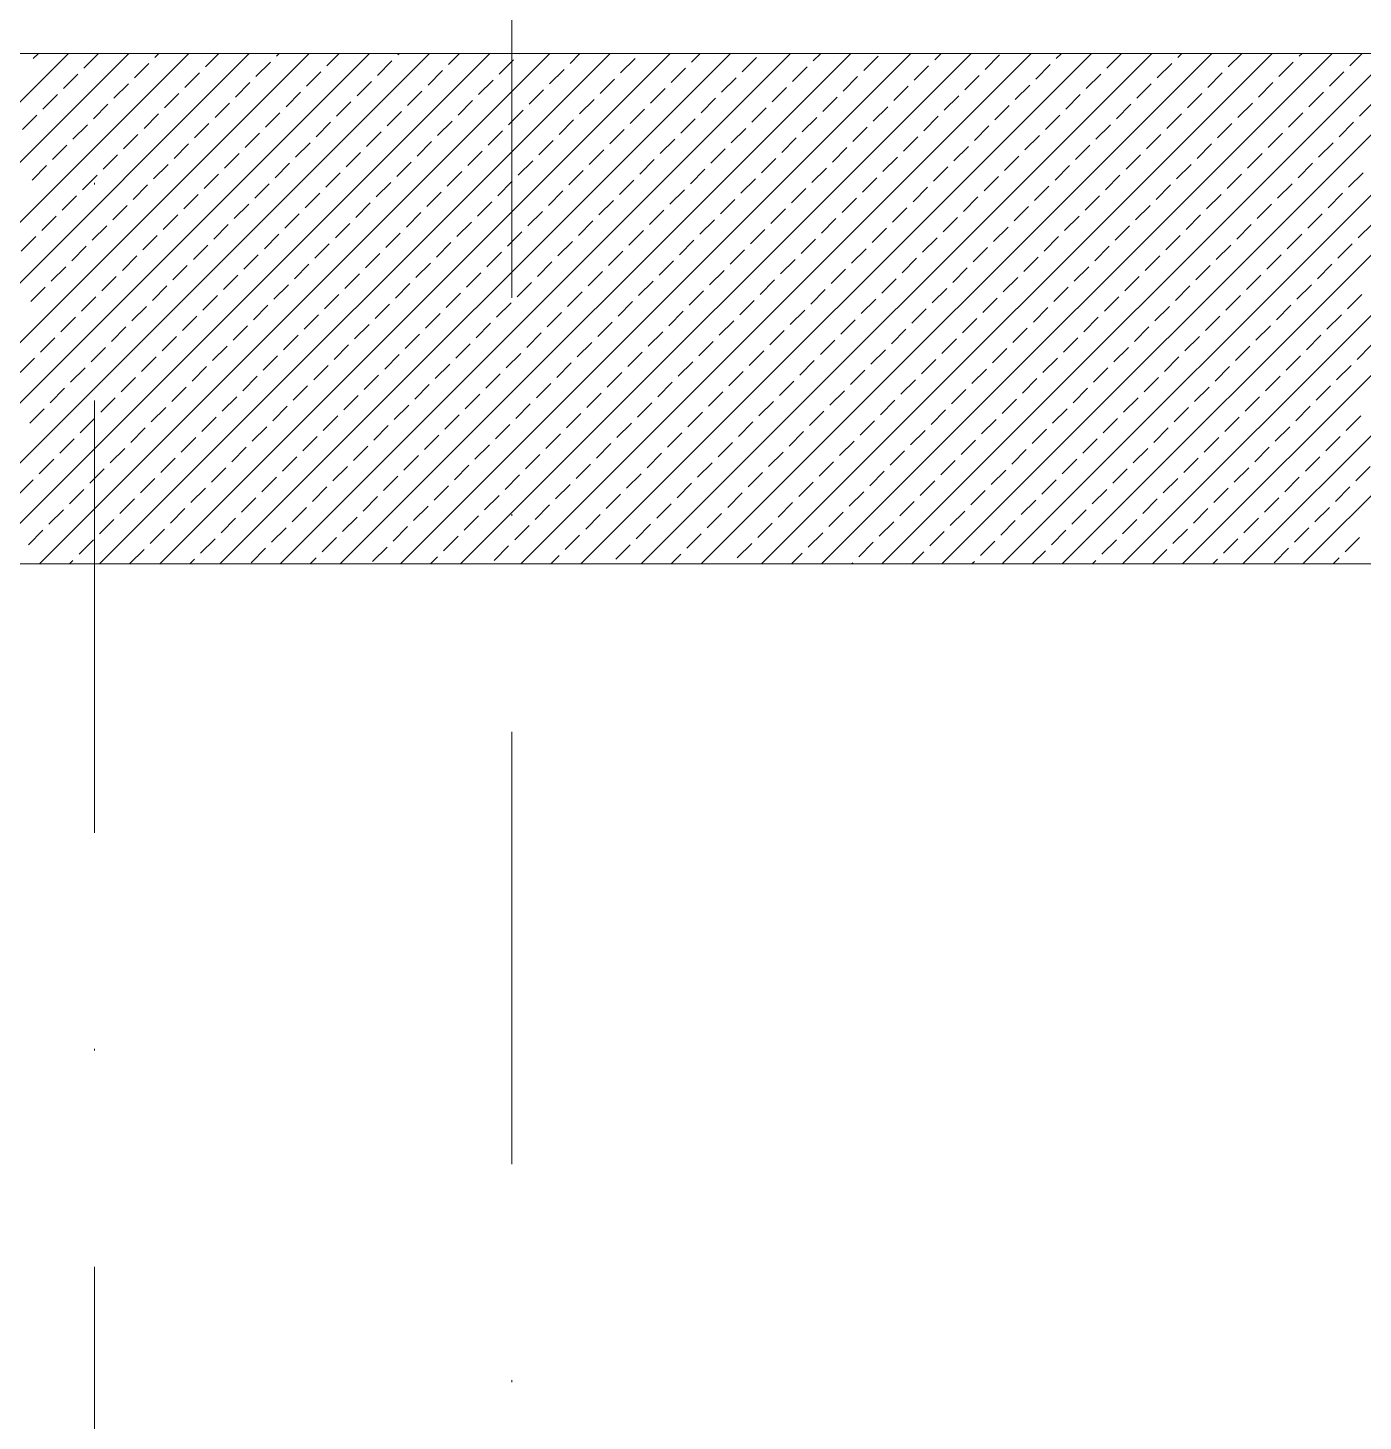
# Model space of a CAD drawing. Header units: millimetres. Extents: x -16104 to 67872, y -88009 to 12107.
# Drawn here: x 45041.1 to 45119.6, y -5713.9 to -5632 of the extents above; entities that cross this region are included whole.
import ezdxf

# ---------------------------------------------------------------- set-up
doc = ezdxf.new("R2010")
doc.units = ezdxf.units.MM
doc.linetypes.add('DASHDOTX2', pattern=[50.8, 25.4, -12.7, 0, -12.7])
doc.layers.add('TARAMA', color=8, linetype='Continuous', lineweight=15)

msp = doc.modelspace()

# ---------------------------------------------------------------- linework, layer by layer
at = {"layer": 'TARAMA', "linetype": 'DASHDOTX2'}
for p, q in [((45069.526, -8091.088), (45069.526, -5197.397)), ((45045.019, -8122.517), (45045.019, -5228.827))]:
    msp.add_line(p, q, dxfattribs=at)
at = {"layer": 'TARAMA'}
for p, q in [((44625.026, -5633.517), (45689.526, -5633.517)), ((45013.49, -5663.517), (45043.49, -5633.517)), ((45017.025, -5663.517), (45047.025, -5633.517)), ((45020.561, -5663.517), (45050.561, -5633.517)), ((45024.096, -5663.517), (45054.096, -5633.517)), ((45027.632, -5663.517), (45057.632, -5633.517)), ((45031.168, -5663.517), (45061.168, -5633.517)), ((45034.703, -5663.517), (45064.703, -5633.517)), ((45038.239, -5663.517), (45068.239, -5633.517)), ((45041.416, -5633.82), (45041.719, -5633.517)), ((45041.774, -5663.517), (45071.774, -5633.517)), ((45044.386, -5634.386), (45045.235, -5633.537)), ((45045.31, -5663.517), (45075.31, -5633.517)), ((45047.356, -5634.951), (45048.205, -5634.103)), ((45048.558, -5633.749), (45048.79, -5633.517)), ((45048.845, -5663.517), (45078.845, -5633.517)), ((45051.528, -5634.315), (45052.326, -5633.517)), ((45052.381, -5663.517), (45082.381, -5633.517)), ((45054.498, -5634.881), (45055.346, -5634.032)), ((45055.7, -5633.679), (45055.861, -5633.517)), ((45055.916, -5663.517), (45085.916, -5633.517)), ((45058.67, -5634.244), (45059.397, -5633.517)), ((45059.452, -5663.517), (45089.452, -5633.517)), ((45061.64, -5634.81), (45062.488, -5633.962)), ((45062.842, -5633.608), (45062.933, -5633.517)), ((45062.987, -5663.517), (45092.987, -5633.517)), ((45065.812, -5634.174), (45066.468, -5633.517)), ((45066.523, -5663.517), (45096.523, -5633.517)), ((45068.781, -5634.739), (45069.63, -5633.891)), ((45069.984, -5633.537), (45070.004, -5633.517)), ((45070.058, -5663.517), (45100.058, -5633.517)), ((45072.953, -5634.103), (45073.539, -5633.517)), ((45073.594, -5663.517), (45103.594, -5633.517)), ((45075.923, -5634.669), (45076.772, -5633.82)), ((45077.129, -5663.517), (45107.129, -5633.517)), ((45080.095, -5634.032), (45080.61, -5633.517)), ((45080.665, -5663.517), (45110.665, -5633.517)), ((45083.065, -5634.598), (45083.914, -5633.749)), ((45084.201, -5663.517), (45114.201, -5633.517)), ((45087.237, -5633.962), (45087.681, -5633.517)), ((45087.736, -5663.517), (45117.736, -5633.517)), ((45090.207, -5634.527), (45091.055, -5633.679)), ((45091.272, -5663.517), (45121.272, -5633.517)), ((45093.177, -5635.093), (45094.025, -5634.244)), ((45094.379, -5633.891), (45094.752, -5633.517)), ((45094.807, -5663.517), (45124.807, -5633.517)), ((45097.349, -5634.457), (45098.197, -5633.608)), ((45098.343, -5663.517), (45128.343, -5633.517)), ((45100.318, -5635.022), (45101.167, -5634.174)), ((45101.521, -5633.82), (45101.823, -5633.517)), ((45101.878, -5663.517), (45131.878, -5633.517)), ((45104.49, -5634.386), (45105.339, -5633.537)), ((45105.414, -5663.517), (45135.414, -5633.517)), ((45107.46, -5634.951), (45108.309, -5634.103)), ((45108.662, -5633.749), (45108.894, -5633.517)), ((45108.949, -5663.517), (45138.949, -5633.517)), ((45111.632, -5634.315), (45112.43, -5633.517)), ((45112.485, -5663.517), (45142.485, -5633.517)), ((45114.602, -5634.881), (45115.451, -5634.032)), ((45115.804, -5633.679), (45115.966, -5633.517)), ((45116.02, -5663.517), (45146.02, -5633.517)), ((45118.774, -5634.244), (45119.501, -5633.517)), ((45043.184, -5635.588), (45044.033, -5634.739)), ((45050.326, -5635.517), (45051.175, -5634.669)), ((45057.468, -5635.446), (45058.316, -5634.598)), ((45064.61, -5635.376), (45065.458, -5634.527)), ((45067.579, -5635.941), (45068.428, -5635.093)), ((45071.751, -5635.305), (45072.6, -5634.457)), ((45074.721, -5635.871), (45075.57, -5635.022)), ((45078.893, -5635.234), (45079.742, -5634.386)), ((45081.863, -5635.8), (45082.711, -5634.951)), ((45086.035, -5635.164), (45086.883, -5634.315)), ((45089.005, -5635.729), (45089.853, -5634.881)), ((45096.147, -5635.659), (45096.995, -5634.81)), ((45103.288, -5635.588), (45104.137, -5634.739)), ((45110.43, -5635.517), (45111.279, -5634.669)), ((45117.572, -5635.446), (45118.42, -5634.598)), ((45041.982, -5636.79), (45042.831, -5635.941)), ((45046.154, -5636.154), (45047.003, -5635.305)), ((45049.124, -5636.719), (45049.972, -5635.871)), ((45053.296, -5636.083), (45054.144, -5635.234)), ((45056.266, -5636.649), (45057.114, -5635.8)), ((45060.438, -5636.012), (45061.286, -5635.164)), ((45063.407, -5636.578), (45064.256, -5635.729)), ((45070.549, -5636.507), (45071.398, -5635.659)), ((45077.691, -5636.436), (45078.54, -5635.588)), ((45084.833, -5636.366), (45085.681, -5635.517)), ((45091.975, -5636.295), (45092.823, -5635.446)), ((45099.116, -5636.224), (45099.965, -5635.376)), ((45102.086, -5636.79), (45102.935, -5635.941)), ((45106.258, -5636.154), (45107.107, -5635.305)), ((45109.228, -5636.719), (45110.077, -5635.871)), ((45113.4, -5636.083), (45114.248, -5635.234)), ((45116.37, -5636.649), (45117.218, -5635.8)), ((45044.952, -5637.356), (45045.801, -5636.507)), ((45052.094, -5637.285), (45052.942, -5636.436)), ((45059.236, -5637.214), (45060.084, -5636.366)), ((45066.377, -5637.144), (45067.226, -5636.295)), ((45073.519, -5637.073), (45074.368, -5636.224)), ((45080.661, -5637.002), (45081.509, -5636.154)), ((45083.631, -5637.568), (45084.479, -5636.719)), ((45087.803, -5636.931), (45088.651, -5636.083)), ((45090.773, -5637.497), (45091.621, -5636.649)), ((45094.944, -5636.861), (45095.793, -5636.012)), ((45097.914, -5637.426), (45098.763, -5636.578)), ((45105.056, -5637.356), (45105.905, -5636.507)), ((45112.198, -5637.285), (45113.046, -5636.436)), ((45119.34, -5637.214), (45120.188, -5636.366)), ((45040.78, -5637.992), (45041.629, -5637.144)), ((45047.922, -5637.921), (45048.77, -5637.073)), ((45055.064, -5637.851), (45055.912, -5637.002)), ((45058.033, -5638.416), (45058.882, -5637.568)), ((45062.205, -5637.78), (45063.054, -5636.931)), ((45065.175, -5638.346), (45066.024, -5637.497)), ((45069.347, -5637.709), (45070.196, -5636.861)), ((45072.317, -5638.275), (45073.166, -5637.426)), ((45076.489, -5637.638), (45077.337, -5636.79)), ((45079.459, -5638.204), (45080.307, -5637.356)), ((45086.601, -5638.133), (45087.449, -5637.285)), ((45093.742, -5638.063), (45094.591, -5637.214)), ((45100.884, -5637.992), (45101.733, -5637.144)), ((45108.026, -5637.921), (45108.874, -5637.073)), ((45115.168, -5637.851), (45116.016, -5637.002)), ((45118.138, -5638.416), (45118.986, -5637.568)), ((45043.75, -5638.558), (45044.598, -5637.709)), ((45046.72, -5639.123), (45047.568, -5638.275)), ((45050.892, -5638.487), (45051.74, -5637.638)), ((45053.862, -5639.053), (45054.71, -5638.204)), ((45061.003, -5638.982), (45061.852, -5638.133)), ((45068.145, -5638.911), (45068.994, -5638.063)), ((45075.287, -5638.841), (45076.135, -5637.992)), ((45082.429, -5638.77), (45083.277, -5637.921)), ((45089.57, -5638.699), (45090.419, -5637.851)), ((45096.712, -5638.628), (45097.561, -5637.78)), ((45099.682, -5639.194), (45100.531, -5638.346)), ((45103.854, -5638.558), (45104.703, -5637.709)), ((45106.824, -5639.123), (45107.672, -5638.275)), ((45110.996, -5638.487), (45111.844, -5637.638)), ((45113.966, -5639.053), (45114.814, -5638.204)), ((45042.548, -5639.76), (45043.396, -5638.911)), ((45049.69, -5639.689), (45050.538, -5638.841)), ((45056.831, -5639.618), (45057.68, -5638.77)), ((45063.973, -5639.548), (45064.822, -5638.699)), ((45071.115, -5639.477), (45071.963, -5638.628)), ((45074.085, -5640.043), (45074.933, -5639.194)), ((45078.257, -5639.406), (45079.105, -5638.558)), ((45081.227, -5639.972), (45082.075, -5639.123)), ((45085.399, -5639.336), (45086.247, -5638.487)), ((45088.368, -5639.901), (45089.217, -5639.053)), ((45092.54, -5639.265), (45093.389, -5638.416)), ((45095.51, -5639.831), (45096.359, -5638.982)), ((45102.652, -5639.76), (45103.5, -5638.911)), ((45109.794, -5639.689), (45110.642, -5638.841)), ((45116.935, -5639.618), (45117.784, -5638.77)), ((45045.518, -5640.326), (45046.366, -5639.477)), ((45052.659, -5640.255), (45053.508, -5639.406)), ((45055.629, -5640.82), (45056.478, -5639.972)), ((45059.801, -5640.184), (45060.65, -5639.336)), ((45062.771, -5640.75), (45063.62, -5639.901)), ((45066.943, -5640.113), (45067.792, -5639.265)), ((45069.913, -5640.679), (45070.761, -5639.831)), ((45077.055, -5640.608), (45077.903, -5639.76)), ((45084.196, -5640.538), (45085.045, -5639.689)), ((45091.338, -5640.467), (45092.187, -5639.618)), ((45098.48, -5640.396), (45099.329, -5639.548)), ((45105.622, -5640.326), (45106.47, -5639.477)), ((45112.764, -5640.255), (45113.612, -5639.406)), ((45115.733, -5640.82), (45116.582, -5639.972)), ((45041.346, -5640.962), (45042.194, -5640.113)), ((45044.316, -5641.528), (45045.164, -5640.679)), ((45048.488, -5640.891), (45049.336, -5640.043)), ((45051.457, -5641.457), (45052.306, -5640.608)), ((45058.599, -5641.386), (45059.448, -5640.538)), ((45065.741, -5641.315), (45066.589, -5640.467)), ((45072.883, -5641.245), (45073.731, -5640.396)), ((45080.024, -5641.174), (45080.873, -5640.326)), ((45087.166, -5641.103), (45088.015, -5640.255)), ((45090.136, -5641.669), (45090.985, -5640.82)), ((45094.308, -5641.033), (45095.157, -5640.184)), ((45097.278, -5641.598), (45098.126, -5640.75)), ((45101.45, -5640.962), (45102.298, -5640.113)), ((45104.42, -5641.528), (45105.268, -5640.679)), ((45108.592, -5640.891), (45109.44, -5640.043)), ((45111.561, -5641.457), (45112.41, -5640.608)), ((45118.703, -5641.386), (45119.552, -5640.538)), ((45047.285, -5642.093), (45048.134, -5641.245)), ((45054.427, -5642.023), (45055.276, -5641.174)), ((45061.569, -5641.952), (45062.418, -5641.103)), ((45064.539, -5642.518), (45065.387, -5641.669)), ((45068.711, -5641.881), (45069.559, -5641.033)), ((45071.681, -5642.447), (45072.529, -5641.598)), ((45075.853, -5641.81), (45076.701, -5640.962)), ((45078.822, -5642.376), (45079.671, -5641.528)), ((45082.994, -5641.74), (45083.843, -5640.891)), ((45085.964, -5642.305), (45086.813, -5641.457)), ((45093.106, -5642.235), (45093.954, -5641.386)), ((45100.248, -5642.164), (45101.096, -5641.315)), ((45107.39, -5642.093), (45108.238, -5641.245)), ((45114.531, -5642.023), (45115.38, -5641.174)), ((45043.114, -5642.73), (45043.962, -5641.881)), ((45046.083, -5643.295), (45046.932, -5642.447)), ((45050.255, -5642.659), (45051.104, -5641.81)), ((45053.225, -5643.225), (45054.074, -5642.376)), ((45057.397, -5642.588), (45058.246, -5641.74)), ((45060.367, -5643.154), (45061.215, -5642.305)), ((45067.509, -5643.083), (45068.357, -5642.235)), ((45074.65, -5643.013), (45075.499, -5642.164)), ((45081.792, -5642.942), (45082.641, -5642.093)), ((45088.934, -5642.871), (45089.783, -5642.023)), ((45096.076, -5642.8), (45096.924, -5641.952)), ((45103.218, -5642.73), (45104.066, -5641.881)), ((45106.187, -5643.295), (45107.036, -5642.447)), ((45110.359, -5642.659), (45111.208, -5641.81)), ((45113.329, -5643.225), (45114.178, -5642.376)), ((45117.501, -5642.588), (45118.35, -5641.74)), ((45041.911, -5643.932), (45042.76, -5643.083)), ((45049.053, -5643.861), (45049.902, -5643.013)), ((45056.195, -5643.79), (45057.044, -5642.942)), ((45063.337, -5643.72), (45064.185, -5642.871)), ((45070.479, -5643.649), (45071.327, -5642.8)), ((45077.62, -5643.578), (45078.469, -5642.73)), ((45080.59, -5644.144), (45081.439, -5643.295)), ((45084.762, -5643.507), (45085.611, -5642.659)), ((45087.732, -5644.073), (45088.58, -5643.225)), ((45091.904, -5643.437), (45092.752, -5642.588)), ((45094.874, -5644.002), (45095.722, -5643.154)), ((45099.046, -5643.366), (45099.894, -5642.518)), ((45102.016, -5643.932), (45102.864, -5643.083)), ((45109.157, -5643.861), (45110.006, -5643.013)), ((45116.299, -5643.79), (45117.148, -5642.942)), ((45044.881, -5644.497), (45045.73, -5643.649)), ((45052.023, -5644.427), (45052.872, -5643.578)), ((45059.165, -5644.356), (45060.013, -5643.507)), ((45062.135, -5644.922), (45062.983, -5644.073)), ((45066.307, -5644.285), (45067.155, -5643.437)), ((45069.276, -5644.851), (45070.125, -5644.002)), ((45073.448, -5644.215), (45074.297, -5643.366)), ((45076.418, -5644.78), (45077.267, -5643.932)), ((45083.56, -5644.71), (45084.409, -5643.861)), ((45090.702, -5644.639), (45091.55, -5643.79)), ((45097.844, -5644.568), (45098.692, -5643.72)), ((45104.985, -5644.497), (45105.834, -5643.649)), ((45112.127, -5644.427), (45112.976, -5643.578)), ((45119.269, -5644.356), (45120.117, -5643.507)), ((45040.709, -5645.134), (45041.558, -5644.285)), ((45043.679, -5645.7), (45044.528, -5644.851)), ((45047.851, -5645.063), (45048.7, -5644.215)), ((45050.821, -5645.629), (45051.67, -5644.78)), ((45054.993, -5644.992), (45055.841, -5644.144)), ((45057.963, -5645.558), (45058.811, -5644.71)), ((45065.105, -5645.487), (45065.953, -5644.639)), ((45072.246, -5645.417), (45073.095, -5644.568)), ((45079.388, -5645.346), (45080.237, -5644.497)), ((45086.53, -5645.275), (45087.378, -5644.427)), ((45093.672, -5645.205), (45094.52, -5644.356)), ((45096.642, -5645.77), (45097.49, -5644.922)), ((45100.813, -5645.134), (45101.662, -5644.285)), ((45103.783, -5645.7), (45104.632, -5644.851)), ((45107.955, -5645.063), (45108.804, -5644.215)), ((45110.925, -5645.629), (45111.774, -5644.78)), ((45115.097, -5644.992), (45115.946, -5644.144)), ((45118.067, -5645.558), (45118.915, -5644.71)), ((45046.649, -5646.265), (45047.498, -5645.417)), ((45053.791, -5646.194), (45054.639, -5645.346)), ((45060.933, -5646.124), (45061.781, -5645.275)), ((45068.074, -5646.053), (45068.923, -5645.205)), ((45075.216, -5645.982), (45076.065, -5645.134)), ((45078.186, -5646.548), (45079.035, -5645.7)), ((45082.358, -5645.912), (45083.206, -5645.063)), ((45085.328, -5646.477), (45086.176, -5645.629)), ((45089.5, -5645.841), (45090.348, -5644.992)), ((45092.47, -5646.407), (45093.318, -5645.558)), ((45099.611, -5646.336), (45100.46, -5645.487)), ((45106.753, -5646.265), (45107.602, -5645.417)), ((45113.895, -5646.194), (45114.743, -5645.346)), ((45042.477, -5646.902), (45043.326, -5646.053)), ((45049.619, -5646.831), (45050.467, -5645.982)), ((45052.589, -5647.397), (45053.437, -5646.548)), ((45056.761, -5646.76), (45057.609, -5645.912)), ((45059.731, -5647.326), (45060.579, -5646.477)), ((45063.902, -5646.689), (45064.751, -5645.841)), ((45066.872, -5647.255), (45067.721, -5646.407)), ((45071.044, -5646.619), (45071.893, -5645.77)), ((45074.014, -5647.184), (45074.863, -5646.336)), ((45081.156, -5647.114), (45082.004, -5646.265)), ((45088.298, -5647.043), (45089.146, -5646.194)), ((45095.439, -5646.972), (45096.288, -5646.124)), ((45102.581, -5646.902), (45103.43, -5646.053)), ((45109.723, -5646.831), (45110.572, -5645.982)), ((45112.693, -5647.397), (45113.541, -5646.548)), ((45116.865, -5646.76), (45117.713, -5645.912)), ((45041.275, -5648.104), (45042.124, -5647.255)), ((45045.447, -5647.467), (45046.295, -5646.619)), ((45048.417, -5648.033), (45049.265, -5647.184)), ((45055.559, -5647.962), (45056.407, -5647.114)), ((45062.7, -5647.892), (45063.549, -5647.043)), ((45069.842, -5647.821), (45070.691, -5646.972)), ((45076.984, -5647.75), (45077.832, -5646.902)), ((45084.126, -5647.679), (45084.974, -5646.831)), ((45087.096, -5648.245), (45087.944, -5647.397)), ((45091.267, -5647.609), (45092.116, -5646.76)), ((45094.237, -5648.174), (45095.086, -5647.326)), ((45098.409, -5647.538), (45099.258, -5646.689)), ((45101.379, -5648.104), (45102.228, -5647.255)), ((45105.551, -5647.467), (45106.4, -5646.619)), ((45108.521, -5648.033), (45109.369, -5647.184)), ((45115.663, -5647.962), (45116.511, -5647.114)), ((45044.245, -5648.669), (45045.093, -5647.821)), ((45051.387, -5648.599), (45052.235, -5647.75)), ((45058.528, -5648.528), (45059.377, -5647.679)), ((45065.67, -5648.457), (45066.519, -5647.609)), ((45068.64, -5649.023), (45069.489, -5648.174)), ((45072.812, -5648.387), (45073.661, -5647.538)), ((45075.782, -5648.952), (45076.63, -5648.104)), ((45079.954, -5648.316), (45080.802, -5647.467)), ((45082.924, -5648.881), (45083.772, -5648.033)), ((45090.065, -5648.811), (45090.914, -5647.962)), ((45097.207, -5648.74), (45098.056, -5647.892)), ((45104.349, -5648.669), (45105.197, -5647.821)), ((45111.491, -5648.599), (45112.339, -5647.75)), ((45118.633, -5648.528), (45119.481, -5647.679)), ((45043.043, -5649.871), (45043.891, -5649.023)), ((45047.215, -5649.235), (45048.063, -5648.387)), ((45050.185, -5649.801), (45051.033, -5648.952)), ((45054.357, -5649.164), (45055.205, -5648.316)), ((45057.326, -5649.73), (45058.175, -5648.881)), ((45061.498, -5649.094), (45062.347, -5648.245)), ((45064.468, -5649.659), (45065.317, -5648.811)), ((45071.61, -5649.589), (45072.458, -5648.74)), ((45078.752, -5649.518), (45079.6, -5648.669)), ((45085.893, -5649.447), (45086.742, -5648.599)), ((45093.035, -5649.376), (45093.884, -5648.528)), ((45100.177, -5649.306), (45101.026, -5648.457)), ((45103.147, -5649.871), (45103.995, -5649.023)), ((45107.319, -5649.235), (45108.167, -5648.387)), ((45110.289, -5649.801), (45111.137, -5648.952)), ((45114.461, -5649.164), (45115.309, -5648.316)), ((45117.43, -5649.73), (45118.279, -5648.881)), ((45046.013, -5650.437), (45046.861, -5649.589)), ((45053.154, -5650.366), (45054.003, -5649.518)), ((45060.296, -5650.296), (45061.145, -5649.447)), ((45067.438, -5650.225), (45068.287, -5649.376)), ((45074.58, -5650.154), (45075.428, -5649.306)), ((45081.722, -5650.084), (45082.57, -5649.235)), ((45084.691, -5650.649), (45085.54, -5649.801)), ((45088.863, -5650.013), (45089.712, -5649.164)), ((45091.833, -5650.579), (45092.682, -5649.73)), ((45096.005, -5649.942), (45096.854, -5649.094)), ((45098.975, -5650.508), (45099.823, -5649.659)), ((45106.117, -5650.437), (45106.965, -5649.589)), ((45113.259, -5650.366), (45114.107, -5649.518)), ((45041.841, -5651.074), (45042.689, -5650.225)), ((45048.983, -5651.003), (45049.831, -5650.154)), ((45056.124, -5650.932), (45056.973, -5650.084)), ((45059.094, -5651.498), (45059.943, -5650.649)), ((45063.266, -5650.861), (45064.115, -5650.013)), ((45066.236, -5651.427), (45067.084, -5650.579)), ((45070.408, -5650.791), (45071.256, -5649.942)), ((45073.378, -5651.356), (45074.226, -5650.508)), ((45077.55, -5650.72), (45078.398, -5649.871)), ((45080.519, -5651.286), (45081.368, -5650.437)), ((45087.661, -5651.215), (45088.51, -5650.366)), ((45094.803, -5651.144), (45095.652, -5650.296)), ((45101.945, -5651.074), (45102.793, -5650.225)), ((45109.087, -5651.003), (45109.935, -5650.154)), ((45116.228, -5650.932), (45117.077, -5650.084)), ((45119.198, -5651.498), (45120.047, -5650.649)), ((45040.639, -5652.276), (45041.487, -5651.427)), ((45044.811, -5651.639), (45045.659, -5650.791)), ((45047.78, -5652.205), (45048.629, -5651.356)), ((45051.952, -5651.568), (45052.801, -5650.72)), ((45054.922, -5652.134), (45055.771, -5651.286)), ((45062.064, -5652.063), (45062.913, -5651.215)), ((45069.206, -5651.993), (45070.054, -5651.144)), ((45076.348, -5651.922), (45077.196, -5651.074)), ((45083.489, -5651.851), (45084.338, -5651.003)), ((45090.631, -5651.781), (45091.48, -5650.932)), ((45093.601, -5652.346), (45094.449, -5651.498)), ((45097.773, -5651.71), (45098.621, -5650.861)), ((45100.743, -5652.276), (45101.591, -5651.427)), ((45104.915, -5651.639), (45105.763, -5650.791)), ((45107.885, -5652.205), (45108.733, -5651.356)), ((45112.056, -5651.568), (45112.905, -5650.72)), ((45115.026, -5652.134), (45115.875, -5651.286)), ((45043.608, -5652.841), (45044.457, -5651.993)), ((45050.75, -5652.771), (45051.599, -5651.922)), ((45057.892, -5652.7), (45058.741, -5651.851)), ((45065.034, -5652.629), (45065.882, -5651.781)), ((45072.176, -5652.558), (45073.024, -5651.71)), ((45075.145, -5653.124), (45075.994, -5652.276)), ((45079.317, -5652.488), (45080.166, -5651.639)), ((45082.287, -5653.053), (45083.136, -5652.205)), ((45086.459, -5652.417), (45087.308, -5651.568)), ((45089.429, -5652.983), (45090.278, -5652.134)), ((45096.571, -5652.912), (45097.419, -5652.063)), ((45103.713, -5652.841), (45104.561, -5651.993)), ((45110.854, -5652.771), (45111.703, -5651.922)), ((45117.996, -5652.7), (45118.845, -5651.851)), ((45046.578, -5653.407), (45047.427, -5652.558)), ((45049.548, -5653.973), (45050.397, -5653.124)), ((45053.72, -5653.336), (45054.569, -5652.488)), ((45056.69, -5653.902), (45057.538, -5653.053)), ((45060.862, -5653.266), (45061.71, -5652.417)), ((45063.832, -5653.831), (45064.68, -5652.983)), ((45068.004, -5653.195), (45068.852, -5652.346)), ((45070.974, -5653.761), (45071.822, -5652.912)), ((45078.115, -5653.69), (45078.964, -5652.841)), ((45085.257, -5653.619), (45086.106, -5652.771)), ((45092.399, -5653.548), (45093.247, -5652.7)), ((45099.541, -5653.478), (45100.389, -5652.629)), ((45106.682, -5653.407), (45107.531, -5652.558)), ((45109.652, -5653.973), (45110.501, -5653.124)), ((45113.824, -5653.336), (45114.673, -5652.488)), ((45116.794, -5653.902), (45117.643, -5653.053)), ((45042.406, -5654.043), (45043.255, -5653.195)), ((45045.376, -5654.609), (45046.225, -5653.761)), ((45052.518, -5654.538), (45053.367, -5653.69)), ((45059.66, -5654.468), (45060.508, -5653.619)), ((45066.802, -5654.397), (45067.65, -5653.548)), ((45073.943, -5654.326), (45074.792, -5653.478)), ((45081.085, -5654.256), (45081.934, -5653.407)), ((45088.227, -5654.185), (45089.075, -5653.336)), ((45091.197, -5654.75), (45092.045, -5653.902)), ((45095.369, -5654.114), (45096.217, -5653.266)), ((45098.339, -5654.68), (45099.187, -5653.831)), ((45102.51, -5654.043), (45103.359, -5653.195)), ((45105.48, -5654.609), (45106.329, -5653.761)), ((45112.622, -5654.538), (45113.471, -5653.69)), ((45041.204, -5655.245), (45042.053, -5654.397)), ((45048.346, -5655.175), (45049.195, -5654.326)), ((45055.488, -5655.104), (45056.336, -5654.256)), ((45062.63, -5655.033), (45063.478, -5654.185)), ((45065.6, -5655.599), (45066.448, -5654.75)), ((45069.771, -5654.963), (45070.62, -5654.114)), ((45072.741, -5655.528), (45073.59, -5654.68)), ((45076.913, -5654.892), (45077.762, -5654.043)), ((45079.883, -5655.458), (45080.732, -5654.609)), ((45084.055, -5654.821), (45084.904, -5653.973)), ((45087.025, -5655.387), (45087.873, -5654.538)), ((45094.167, -5655.316), (45095.015, -5654.468)), ((45101.308, -5655.245), (45102.157, -5654.397)), ((45108.45, -5655.175), (45109.299, -5654.326)), ((45115.592, -5655.104), (45116.44, -5654.256)), ((45044.174, -5655.811), (45045.023, -5654.963)), ((45047.144, -5656.377), (45047.993, -5655.528)), ((45051.316, -5655.74), (45052.164, -5654.892)), ((45054.286, -5656.306), (45055.134, -5655.458)), ((45058.458, -5655.67), (45059.306, -5654.821)), ((45061.428, -5656.235), (45062.276, -5655.387)), ((45068.569, -5656.165), (45069.418, -5655.316)), ((45075.711, -5656.094), (45076.56, -5655.245)), ((45082.853, -5656.023), (45083.701, -5655.175)), ((45089.995, -5655.953), (45090.843, -5655.104)), ((45097.136, -5655.882), (45097.985, -5655.033)), ((45104.278, -5655.811), (45105.127, -5654.963)), ((45107.248, -5656.377), (45108.097, -5655.528)), ((45111.42, -5655.74), (45112.269, -5654.892)), ((45114.39, -5656.306), (45115.238, -5655.458)), ((45118.562, -5655.67), (45119.41, -5654.821)), ((45042.972, -5657.013), (45043.821, -5656.165)), ((45050.114, -5656.943), (45050.962, -5656.094)), ((45057.256, -5656.872), (45058.104, -5656.023)), ((45064.397, -5656.801), (45065.246, -5655.953)), ((45071.539, -5656.73), (45072.388, -5655.882)), ((45078.681, -5656.66), (45079.53, -5655.811)), ((45081.651, -5657.225), (45082.499, -5656.377)), ((45085.823, -5656.589), (45086.671, -5655.74)), ((45088.793, -5657.155), (45089.641, -5656.306)), ((45092.965, -5656.518), (45093.813, -5655.67)), ((45095.934, -5657.084), (45096.783, -5656.235)), ((45100.106, -5656.448), (45100.955, -5655.599)), ((45103.076, -5657.013), (45103.925, -5656.165)), ((45110.218, -5656.943), (45111.066, -5656.094)), ((45117.36, -5656.872), (45118.208, -5656.023)), ((45045.942, -5657.579), (45046.79, -5656.73)), ((45053.084, -5657.508), (45053.932, -5656.66)), ((45056.054, -5658.074), (45056.902, -5657.225)), ((45060.226, -5657.437), (45061.074, -5656.589)), ((45063.195, -5658.003), (45064.044, -5657.155)), ((45067.367, -5657.367), (45068.216, -5656.518)), ((45070.337, -5657.932), (45071.186, -5657.084)), ((45074.509, -5657.296), (45075.358, -5656.448)), ((45077.479, -5657.862), (45078.327, -5657.013)), ((45084.621, -5657.791), (45085.469, -5656.943)), ((45091.762, -5657.72), (45092.611, -5656.872)), ((45098.904, -5657.65), (45099.753, -5656.801)), ((45106.046, -5657.579), (45106.895, -5656.73)), ((45113.188, -5657.508), (45114.036, -5656.66)), ((45116.158, -5658.074), (45117.006, -5657.225)), ((45041.77, -5658.215), (45042.619, -5657.367)), ((45044.74, -5658.781), (45045.588, -5657.932)), ((45048.912, -5658.145), (45049.76, -5657.296)), ((45051.882, -5658.71), (45052.73, -5657.862)), ((45059.023, -5658.64), (45059.872, -5657.791)), ((45066.165, -5658.569), (45067.014, -5657.72)), ((45073.307, -5658.498), (45074.156, -5657.65)), ((45080.449, -5658.427), (45081.297, -5657.579)), ((45087.591, -5658.357), (45088.439, -5657.508)), ((45094.732, -5658.286), (45095.581, -5657.437)), ((45097.702, -5658.852), (45098.551, -5658.003)), ((45101.874, -5658.215), (45102.723, -5657.367)), ((45104.844, -5658.781), (45105.692, -5657.932)), ((45109.016, -5658.145), (45109.864, -5657.296)), ((45111.986, -5658.71), (45112.834, -5657.862)), ((45119.127, -5658.64), (45119.976, -5657.791)), ((45040.568, -5659.417), (45041.416, -5658.569)), ((45047.71, -5659.347), (45048.558, -5658.498)), ((45054.851, -5659.276), (45055.7, -5658.427)), ((45061.993, -5659.205), (45062.842, -5658.357)), ((45069.135, -5659.135), (45069.984, -5658.286)), ((45072.105, -5659.7), (45072.953, -5658.852)), ((45076.277, -5659.064), (45077.125, -5658.215)), ((45079.247, -5659.63), (45080.095, -5658.781)), ((45083.419, -5658.993), (45084.267, -5658.145)), ((45086.388, -5659.559), (45087.237, -5658.71)), ((45090.56, -5658.922), (45091.409, -5658.074)), ((45093.53, -5659.488), (45094.379, -5658.64)), ((45100.672, -5659.417), (45101.521, -5658.569)), ((45107.814, -5659.347), (45108.662, -5658.498)), ((45114.956, -5659.276), (45115.804, -5658.427)), ((45043.538, -5659.983), (45044.386, -5659.135)), ((45050.68, -5659.912), (45051.528, -5659.064)), ((45053.649, -5660.478), (45054.498, -5659.63)), ((45057.821, -5659.842), (45058.67, -5658.993)), ((45060.791, -5660.407), (45061.64, -5659.559)), ((45064.963, -5659.771), (45065.812, -5658.922)), ((45067.933, -5660.337), (45068.781, -5659.488)), ((45075.075, -5660.266), (45075.923, -5659.417)), ((45082.217, -5660.195), (45083.065, -5659.347)), ((45089.358, -5660.124), (45090.207, -5659.276)), ((45096.5, -5660.054), (45097.349, -5659.205)), ((45103.642, -5659.983), (45104.49, -5659.135)), ((45110.784, -5659.912), (45111.632, -5659.064)), ((45113.753, -5660.478), (45114.602, -5659.63)), ((45117.925, -5659.842), (45118.774, -5658.993)), ((45042.336, -5661.185), (45043.184, -5660.337)), ((45046.508, -5660.549), (45047.356, -5659.7)), ((45049.477, -5661.114), (45050.326, -5660.266)), ((45056.619, -5661.044), (45057.468, -5660.195)), ((45063.761, -5660.973), (45064.61, -5660.124)), ((45070.903, -5660.902), (45071.751, -5660.054)), ((45078.045, -5660.832), (45078.893, -5659.983)), ((45085.186, -5660.761), (45086.035, -5659.912)), ((45088.156, -5661.327), (45089.005, -5660.478)), ((45092.328, -5660.69), (45093.177, -5659.842)), ((45095.298, -5661.256), (45096.147, -5660.407)), ((45099.47, -5660.619), (45100.318, -5659.771)), ((45102.44, -5661.185), (45103.288, -5660.337)), ((45106.612, -5660.549), (45107.46, -5659.7)), ((45109.582, -5661.114), (45110.43, -5660.266)), ((45116.723, -5661.044), (45117.572, -5660.195)), ((45045.306, -5661.751), (45046.154, -5660.902)), ((45052.447, -5661.68), (45053.296, -5660.832)), ((45059.589, -5661.609), (45060.438, -5660.761)), ((45066.731, -5661.539), (45067.579, -5660.69)), ((45069.701, -5662.104), (45070.549, -5661.256)), ((45073.873, -5661.468), (45074.721, -5660.619)), ((45076.843, -5662.034), (45077.691, -5661.185)), ((45081.014, -5661.397), (45081.863, -5660.549)), ((45083.984, -5661.963), (45084.833, -5661.114)), ((45091.126, -5661.892), (45091.975, -5661.044)), ((45098.268, -5661.822), (45099.116, -5660.973)), ((45105.41, -5661.751), (45106.258, -5660.902)), ((45112.551, -5661.68), (45113.4, -5660.832)), ((45041.134, -5662.387), (45041.982, -5661.539)), ((45044.103, -5662.953), (45044.952, -5662.104)), ((45048.275, -5662.317), (45049.124, -5661.468)), ((45051.245, -5662.882), (45052.094, -5662.034)), ((45055.417, -5662.246), (45056.266, -5661.397)), ((45058.387, -5662.811), (45059.236, -5661.963)), ((45062.559, -5662.175), (45063.407, -5661.327)), ((45065.529, -5662.741), (45066.377, -5661.892)), ((45072.671, -5662.67), (45073.519, -5661.822)), ((45079.812, -5662.599), (45080.661, -5661.751)), ((45086.954, -5662.529), (45087.803, -5661.68)), ((45094.096, -5662.458), (45094.944, -5661.609)), ((45101.238, -5662.387), (45102.086, -5661.539)), ((45104.208, -5662.953), (45105.056, -5662.104)), ((45108.379, -5662.317), (45109.228, -5661.468)), ((45111.349, -5662.882), (45112.198, -5662.034)), ((45115.521, -5662.246), (45116.37, -5661.397)), ((45118.491, -5662.811), (45119.34, -5661.963)), ((45047.075, -5663.517), (45047.922, -5662.67)), ((45054.215, -5663.448), (45055.064, -5662.599)), ((45061.357, -5663.377), (45062.205, -5662.529)), ((45068.499, -5663.306), (45069.347, -5662.458)), ((45075.64, -5663.236), (45076.489, -5662.387)), ((45078.894, -5663.517), (45079.459, -5662.953)), ((45082.782, -5663.165), (45083.631, -5662.317)), ((45085.966, -5663.517), (45086.601, -5662.882)), ((45089.924, -5663.094), (45090.773, -5662.246)), ((45093.037, -5663.517), (45093.742, -5662.811)), ((45097.066, -5663.024), (45097.914, -5662.175)), ((45100.108, -5663.517), (45100.884, -5662.741)), ((45107.179, -5663.517), (45108.026, -5662.67)), ((45114.319, -5663.448), (45115.168, -5662.599)), ((44625.026, -5663.517), (45689.526, -5663.517)), ((45043.539, -5663.517), (45043.75, -5663.306)), ((45050.61, -5663.517), (45050.892, -5663.236)), ((45057.681, -5663.517), (45058.033, -5663.165)), ((45064.752, -5663.517), (45065.175, -5663.094)), ((45071.823, -5663.517), (45072.317, -5663.024)), ((45089.501, -5663.517), (45089.57, -5663.448)), ((45096.572, -5663.517), (45096.712, -5663.377)), ((45103.643, -5663.517), (45103.854, -5663.306)), ((45110.714, -5663.517), (45110.996, -5663.236)), ((45117.785, -5663.517), (45118.138, -5663.165))]:
    msp.add_line(p, q, dxfattribs=at)

doc.saveas('drawing.dxf')
